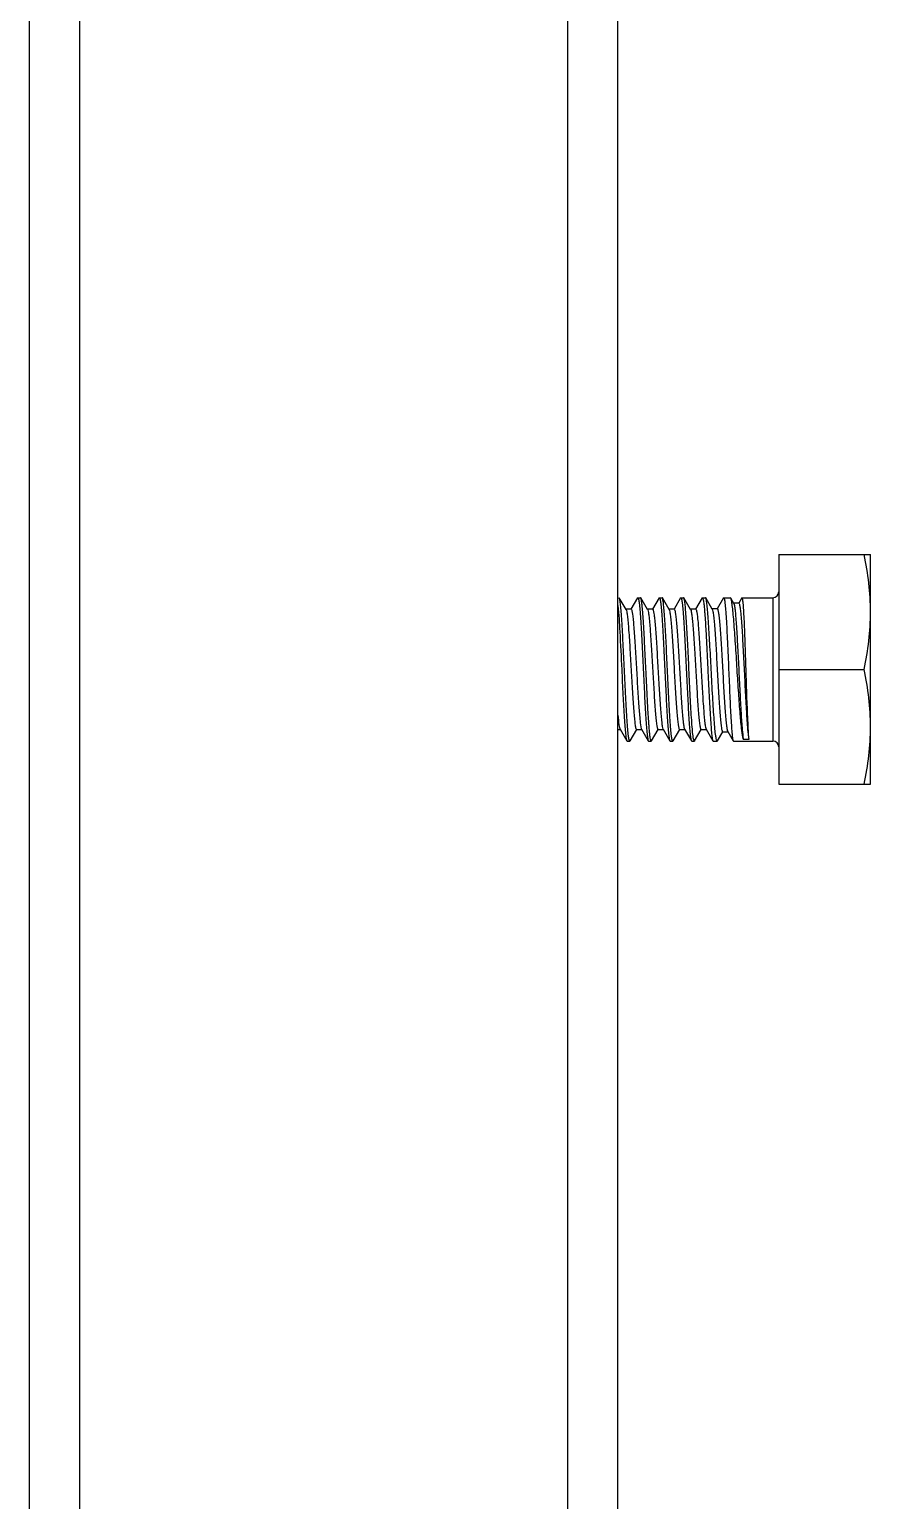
# Model space of a CAD drawing. Extents: x 1247970 to 1725648, y 860327 to 1277876.
# Drawn here: x 1318357 to 1318655, y 1201757 to 1202279 of the extents above; entities that cross this region are included whole.
import ezdxf

# ---------------------------------------------------------------- set-up
doc = ezdxf.new("R2010")
doc.units = 0
doc.header["$LTSCALE"] = 1000
doc.header["$MEASUREMENT"] = 0
doc.layers.get('0').update_dxf_attribs({"color": 254})
doc.layers.add('TK', color=4, linetype='Continuous')

# ---------------------------------------------------------------- blocks, each defined once
blk = doc.blocks.new('A$C7BF01818')
at = {"linetype": 'Continuous'}
for p, q in [((-2307.06, 7660.38), (-2307.06, 9454.65)), ((-2289.24, 7660.38), (-2289.24, 9454.65)), ((-2116.17, 7660.38), (-2116.17, 9454.65)), ((-2098.36, 7660.38), (-2098.36, 9454.65)), ((-2041.34, 8603.38), (-2041.34, 8521.94)), ((-2041.34, 8603.38), (-2008.77, 8603.38)), ((-2008.77, 8521.94), (-2008.77, 8603.38)), ((-2097.87, 8588.03), (-2097.97, 8588.11)), ((-2095.47, 8583.89), (-2097.87, 8588.03)), ((-2091.39, 8588.03), (-2093.74, 8583.99)), ((-2091.39, 8588.03), (-2091.29, 8588.11)), ((-2091.29, 8588.11), (-2090.34, 8588.11)), ((-2090.24, 8588.03), (-2090.34, 8588.11)), ((-2087.84, 8583.89), (-2090.24, 8588.03)), ((-2083.76, 8588.03), (-2086.11, 8583.99)), ((-2083.76, 8588.03), (-2083.66, 8588.11)), ((-2083.66, 8588.11), (-2082.7, 8588.11)), ((-2082.6, 8588.03), (-2082.7, 8588.11)), ((-2080.2, 8583.89), (-2082.6, 8588.03)), ((-2076.12, 8588.03), (-2078.47, 8583.99)), ((-2076.12, 8588.03), (-2076.02, 8588.11)), ((-2076.02, 8588.11), (-2075.07, 8588.11)), ((-2074.97, 8588.03), (-2075.07, 8588.11)), ((-2072.57, 8583.89), (-2074.97, 8588.03)), ((-2068.49, 8588.03), (-2070.84, 8583.99)), ((-2068.49, 8588.03), (-2068.39, 8588.11)), ((-2068.39, 8588.11), (-2067.35, 8588.11)), ((-2067.23, 8588.02), (-2067.35, 8588.11)), ((-2064.92, 8584.03), (-2067.23, 8588.02)), ((-2060.92, 8588.04), (-2063.19, 8584.13)), ((-2060.92, 8588.04), (-2060.83, 8588.11)), ((-2060.83, 8588.11), (-2058.53, 8588.11)), ((-2058.37, 8587.98), (-2058.53, 8588.11)), ((-2057.28, 8586.1), (-2058.37, 8587.98)), ((-2054.44, 8588.07), (-2055.53, 8586.19)), ((-2054.44, 8588.07), (-2054.39, 8588.11)), ((-2054.39, 8588.11), (-2043.38, 8588.11)), ((-2043.38, 8588.11), (-2043.38, 8537.21)), ((-2093.68, 8583.99), (-2095.53, 8583.99)), ((-2086.05, 8583.99), (-2087.9, 8583.99)), ((-2087.84, 8583.89), (-2087.78, 8583.77)), ((-2078.41, 8583.99), (-2080.26, 8583.99)), ((-2070.78, 8583.99), (-2072.63, 8583.99)), ((-2063.13, 8584.13), (-2064.98, 8584.13)), ((-2055.48, 8586.19), (-2057.33, 8586.19)), ((-2041.34, 8562.66), (-2011.06, 8562.66)), ((-2098.36, 8541.33), (-2097.56, 8541.33)), ((-2097.62, 8541.44), (-2095.21, 8537.3)), ((-2094.05, 8537.3), (-2091.71, 8541.33)), ((-2091.77, 8541.33), (-2089.93, 8541.33)), ((-2090.07, 8541.63), (-2089.98, 8541.44)), ((-2089.98, 8541.44), (-2087.58, 8537.3)), ((-2086.42, 8537.3), (-2084.08, 8541.33)), ((-2084.14, 8541.33), (-2082.29, 8541.33)), ((-2082.38, 8541.5), (-2082.35, 8541.44)), ((-2082.35, 8541.44), (-2079.94, 8537.3)), ((-2078.78, 8537.3), (-2076.44, 8541.33)), ((-2076.5, 8541.33), (-2074.65, 8541.33)), ((-2074.71, 8541.44), (-2072.3, 8537.3)), ((-2071.15, 8537.3), (-2068.81, 8541.33)), ((-2068.87, 8541.33), (-2067.02, 8541.33)), ((-2067.08, 8541.44), (-2064.67, 8537.3)), ((-2062.99, 8537.33), (-2061.16, 8540.48)), ((-2061.21, 8540.48), (-2059.36, 8540.48)), ((-2059.42, 8540.58), (-2057.5, 8537.27)), ((-2095.21, 8537.3), (-2095.11, 8537.21)), ((-2095.11, 8537.21), (-2094.16, 8537.21)), ((-2094.05, 8537.3), (-2094.16, 8537.21)), ((-2087.58, 8537.3), (-2087.48, 8537.21)), ((-2087.48, 8537.21), (-2086.52, 8537.21)), ((-2086.42, 8537.3), (-2086.52, 8537.21)), ((-2079.94, 8537.3), (-2079.84, 8537.21)), ((-2079.84, 8537.21), (-2078.88, 8537.21)), ((-2078.78, 8537.3), (-2078.88, 8537.21)), ((-2072.3, 8537.3), (-2072.2, 8537.21)), ((-2072.2, 8537.21), (-2071.25, 8537.21)), ((-2064.67, 8537.3), (-2064.57, 8537.21)), ((-2064.57, 8537.21), (-2063.12, 8537.21)), ((-2062.99, 8537.33), (-2063.12, 8537.21)), ((-2057.5, 8537.27), (-2057.43, 8537.21)), ((-2057.43, 8537.21), (-2043.38, 8537.21)), ((-2051.95, 8537.79), (-2053.86, 8537.79)), ((-2041.34, 8521.94), (-2008.77, 8521.94))]:
    blk.add_line(p, q, dxfattribs=at)
for centre, start, end in [((-2043.38, 8590.15), 270, 0), ((-2043.38, 8535.17), 0, 90)]:
    blk.add_arc(centre, 2.04, start, end, dxfattribs=at)
for points in [[(-2008.77, 8583.02), (-2008.77, 8589.85), (-2009.65, 8596.7), (-2011.06, 8603.38)], [(-2011.06, 8562.66), (-2009.65, 8569.35), (-2008.77, 8576.19), (-2008.77, 8583.02)], [(-2008.77, 8542.3), (-2008.77, 8549.13), (-2009.65, 8555.98), (-2011.06, 8562.66)], [(-2011.06, 8521.94), (-2009.65, 8528.62), (-2008.77, 8535.47), (-2008.77, 8542.3)]]:
    blk.add_open_spline(points, degree=3, dxfattribs=at)
for points, knots in [([(-2096.06, 8562.66), (-2096.21, 8565.75), (-2096.49, 8571.49), (-2096.85, 8578.3), (-2097.17, 8582.83), (-2097.37, 8585.28), (-2097.61, 8586.91), (-2097.73, 8587.78), (-2097.87, 8588.03)], [0, 0, 0, 0, 0.363964, 0.678244, 0.802942, 0.900063, 0.966369, 1, 1, 1, 1]), ([(-2091.29, 8588.11), (-2091.24, 8588.11), (-2091.12, 8587.91), (-2090.97, 8587.31), (-2090.76, 8585.86), (-2090.55, 8583.57), (-2090.32, 8580.43), (-2090.09, 8576.62), (-2089.76, 8570.62), (-2089.54, 8565.91), (-2089.38, 8562.66)], [0, 0, 0, 0, 0.006687, 0.021749, 0.07912, 0.17152, 0.295588, 0.446619, 0.618857, 1, 1, 1, 1]), ([(-2088.43, 8562.66), (-2088.58, 8565.75), (-2088.85, 8571.49), (-2089.21, 8578.3), (-2089.54, 8582.83), (-2089.73, 8585.28), (-2089.97, 8586.91), (-2090.09, 8587.78), (-2090.24, 8588.03)], [0, 0, 0, 0, 0.363967, 0.678248, 0.802942, 0.900063, 0.966368, 1, 1, 1, 1]), ([(-2083.66, 8588.11), (-2083.6, 8588.11), (-2083.49, 8587.91), (-2083.33, 8587.31), (-2083.13, 8585.86), (-2082.91, 8583.57), (-2082.68, 8580.43), (-2082.45, 8576.62), (-2082.13, 8570.62), (-2081.9, 8565.91), (-2081.75, 8562.66)], [0, 0, 0, 0, 0.006686, 0.021748, 0.079119, 0.171519, 0.295584, 0.446612, 0.618853, 1, 1, 1, 1]), ([(-2080.79, 8562.66), (-2080.94, 8565.75), (-2081.22, 8571.49), (-2081.58, 8578.3), (-2081.9, 8582.83), (-2082.1, 8585.28), (-2082.33, 8586.91), (-2082.46, 8587.78), (-2082.6, 8588.03)], [0, 0, 0, 0, 0.363968, 0.67825, 0.802943, 0.900061, 0.966368, 1, 1, 1, 1]), ([(-2076.02, 8588.11), (-2075.97, 8588.11), (-2075.85, 8587.91), (-2075.7, 8587.31), (-2075.49, 8585.86), (-2075.28, 8583.57), (-2075.04, 8580.43), (-2074.81, 8576.62), (-2074.49, 8570.62), (-2074.27, 8565.91), (-2074.11, 8562.66)], [0, 0, 0, 0, 0.006687, 0.021749, 0.07912, 0.171519, 0.295582, 0.44661, 0.618851, 1, 1, 1, 1]), ([(-2073.16, 8562.66), (-2073.3, 8565.75), (-2073.58, 8571.49), (-2073.94, 8578.3), (-2074.27, 8582.83), (-2074.46, 8585.28), (-2074.7, 8586.91), (-2074.82, 8587.78), (-2074.97, 8588.03)], [0, 0, 0, 0, 0.363961, 0.678245, 0.802941, 0.900059, 0.966367, 1, 1, 1, 1]), ([(-2068.39, 8588.11), (-2068.08, 8587.69), (-2067.96, 8586.56), (-2067.78, 8585.01), (-2067.62, 8583.41), (-2067.48, 8581.28), (-2067.3, 8578.63), (-2067.06, 8574.37), (-2066.78, 8569.05), (-2066.58, 8564.79), (-2066.48, 8562.66)], [0, 0, 0, 0, 0.061915, 0.124528, 0.18695, 0.249563, 0.374622, 0.4997, 0.749849, 1, 1, 1, 1]), ([(-2065.28, 8562.66), (-2065.44, 8565.74), (-2065.74, 8571.47), (-2066.14, 8578.26), (-2066.49, 8582.78), (-2066.7, 8585.24), (-2066.95, 8586.89), (-2067.09, 8587.76), (-2067.23, 8588.02)], [0, 0, 0, 0, 0.362798, 0.676444, 0.801159, 0.898571, 0.965463, 1, 1, 1, 1]), ([(-2060.83, 8588.11), (-2060.78, 8588.11), (-2060.68, 8587.9), (-2060.53, 8587.31), (-2060.34, 8585.86), (-2060.14, 8583.57), (-2059.93, 8580.43), (-2059.72, 8576.62), (-2059.43, 8570.62), (-2059.22, 8565.91), (-2059.09, 8562.66)], [0, 0, 0, 0, 0.00649, 0.02147, 0.078776, 0.171168, 0.295265, 0.446351, 0.618667, 1, 1, 1, 1]), ([(-2056.08, 8562.66), (-2056.27, 8565.7), (-2056.62, 8571.39), (-2057.09, 8578.12), (-2057.49, 8582.64), (-2057.75, 8585.11), (-2058.03, 8586.8), (-2058.21, 8587.7), (-2058.37, 8587.98)], [0, 0, 0, 0, 0.359329, 0.67107, 0.795829, 0.894102, 0.962747, 1, 1, 1, 1]), ([(-2054.39, 8588.11), (-2054.34, 8588.11), (-2054.26, 8587.89), (-2054.19, 8587.57), (-2054.11, 8586.93), (-2053.98, 8585.68), (-2053.84, 8583.55), (-2053.67, 8580.43), (-2053.51, 8576.62), (-2053.28, 8570.62), (-2053.13, 8565.91), (-2053.02, 8562.66)], [0, 0, 0, 0, 0.005923, 0.020687, 0.044709, 0.077849, 0.170241, 0.294429, 0.445672, 0.618188, 1, 1, 1, 1]), ([(-2098.36, 8585.33), (-2098.03, 8582.21), (-2097.61, 8574.65), (-2097.23, 8567.09), (-2097.02, 8562.66)], [0, 0, 0, 0, 0.414129, 1, 1, 1, 1]), ([(-2095.47, 8583.89), (-2095.34, 8583.65), (-2095.2, 8582.86), (-2094.96, 8581.38), (-2094.76, 8579.19), (-2094.43, 8575.2), (-2094.06, 8569.27), (-2093.63, 8561.66), (-2093.26, 8555.22), (-2092.95, 8550.43), (-2092.72, 8547.39), (-2092.5, 8544.96), (-2092.29, 8543.02), (-2092.08, 8542.06), (-2091.92, 8541.33), (-2091.77, 8541.33)], [0, 0, 0, 0, 0.018981, 0.054819, 0.106484, 0.172189, 0.335941, 0.522819, 0.7062, 0.788292, 0.859969, 0.918672, 0.962335, 0.989515, 1, 1, 1, 1]), ([(-2093.68, 8583.99), (-2093.54, 8583.99), (-2093.38, 8583.29), (-2093.18, 8582.38), (-2092.98, 8580.52), (-2092.76, 8578.19), (-2092.54, 8575.27), (-2092.23, 8570.63), (-2091.87, 8564.35), (-2091.44, 8556.87), (-2091.06, 8550.15), (-2090.58, 8545.19), (-2090.37, 8542.5), (-2090.07, 8541.63)], [0, 0, 0, 0, 0.010135, 0.036285, 0.078317, 0.134912, 0.204169, 0.283727, 0.462571, 0.647088, 0.812132, 0.93526, 1, 1, 1, 1]), ([(-2087.78, 8583.77), (-2087.66, 8583.48), (-2087.51, 8582.61), (-2087.16, 8580.04), (-2086.82, 8575.43), (-2086.39, 8568.74), (-2085.97, 8561.21), (-2085.6, 8554.87), (-2085.29, 8550.18), (-2085.07, 8547.22), (-2084.85, 8544.85), (-2084.65, 8542.97), (-2084.44, 8542.04), (-2084.28, 8541.33), (-2084.14, 8541.33)], [0, 0, 0, 0, 0.022558, 0.061404, 0.182588, 0.347201, 0.532517, 0.71289, 0.793299, 0.86337, 0.920673, 0.963252, 0.989748, 1, 1, 1, 1]), ([(-2086.05, 8583.99), (-2085.9, 8583.99), (-2085.75, 8583.27), (-2085.54, 8582.33), (-2085.33, 8580.43), (-2085.11, 8578.03), (-2084.89, 8575.04), (-2084.58, 8570.3), (-2084.21, 8563.91), (-2083.78, 8556.35), (-2083.41, 8550.42), (-2083.09, 8546.4), (-2082.88, 8544.17), (-2082.66, 8542.6), (-2082.51, 8541.77), (-2082.38, 8541.5)], [0, 0, 0, 0, 0.010352, 0.037143, 0.08019, 0.138097, 0.208861, 0.289997, 0.471671, 0.657666, 0.821912, 0.888488, 0.941454, 0.978998, 1, 1, 1, 1]), ([(-2080.2, 8583.89), (-2080.07, 8583.65), (-2079.92, 8582.86), (-2079.69, 8581.38), (-2079.48, 8579.19), (-2079.16, 8575.2), (-2078.79, 8569.27), (-2078.36, 8561.66), (-2077.99, 8555.22), (-2077.67, 8550.43), (-2077.45, 8547.39), (-2077.23, 8544.96), (-2077.02, 8543.02), (-2076.81, 8542.07), (-2076.65, 8541.33), (-2076.5, 8541.33)], [0, 0, 0, 0, 0.018981, 0.054819, 0.106484, 0.172189, 0.335941, 0.522819, 0.7062, 0.788292, 0.859969, 0.918672, 0.962335, 0.989515, 1, 1, 1, 1]), ([(-2078.41, 8583.99), (-2078.26, 8583.99), (-2078.11, 8583.26), (-2077.9, 8582.31), (-2077.69, 8580.37), (-2077.46, 8577.94), (-2077.24, 8574.9), (-2076.93, 8570.1), (-2076.56, 8563.66), (-2076.13, 8556.05), (-2075.76, 8550.12), (-2075.43, 8546.13), (-2075.22, 8543.95), (-2074.99, 8542.46), (-2074.85, 8541.67), (-2074.71, 8541.44)], [0, 0, 0, 0, 0.010487, 0.037673, 0.081345, 0.140061, 0.211752, 0.293859, 0.477266, 0.664158, 0.827902, 0.893593, 0.945238, 0.981049, 1, 1, 1, 1]), ([(-2072.57, 8583.89), (-2072.43, 8583.65), (-2072.29, 8582.86), (-2072.06, 8581.38), (-2071.85, 8579.19), (-2071.52, 8575.2), (-2071.15, 8569.27), (-2070.72, 8561.66), (-2070.35, 8555.22), (-2070.04, 8550.43), (-2069.82, 8547.39), (-2069.59, 8544.96), (-2069.38, 8543.02), (-2069.17, 8542.07), (-2069.02, 8541.33), (-2068.87, 8541.33)], [0, 0, 0, 0, 0.018981, 0.054819, 0.106484, 0.172189, 0.33594, 0.522818, 0.7062, 0.788291, 0.859968, 0.918672, 0.962335, 0.989515, 1, 1, 1, 1]), ([(-2070.78, 8583.99), (-2070.63, 8583.99), (-2070.47, 8583.26), (-2070.26, 8582.31), (-2070.05, 8580.37), (-2069.83, 8577.94), (-2069.61, 8574.9), (-2069.29, 8570.1), (-2068.92, 8563.66), (-2068.49, 8556.05), (-2068.12, 8550.12), (-2067.8, 8546.13), (-2067.59, 8543.95), (-2067.36, 8542.46), (-2067.21, 8541.67), (-2067.08, 8541.44)], [0, 0, 0, 0, 0.010487, 0.037673, 0.081346, 0.140061, 0.211752, 0.293859, 0.477266, 0.664158, 0.827902, 0.893593, 0.945238, 0.981049, 1, 1, 1, 1]), ([(-2064.92, 8584.03), (-2064.78, 8583.79), (-2064.64, 8582.98), (-2064.41, 8581.44), (-2064.2, 8579.19), (-2063.87, 8575.07), (-2063.49, 8568.97), (-2063.06, 8561.17), (-2062.69, 8554.58), (-2062.38, 8549.69), (-2062.15, 8546.61), (-2061.93, 8544.15), (-2061.73, 8542.18), (-2061.51, 8541.22), (-2061.36, 8540.48), (-2061.21, 8540.48)], [0, 0, 0, 0, 0.019041, 0.055177, 0.107312, 0.17358, 0.338397, 0.525795, 0.708878, 0.790545, 0.861682, 0.919808, 0.962944, 0.989731, 1, 1, 1, 1]), ([(-2063.13, 8584.13), (-2062.98, 8584.13), (-2062.83, 8583.37), (-2062.61, 8582.39), (-2062.4, 8580.38), (-2062.17, 8577.86), (-2061.95, 8574.72), (-2061.63, 8569.79), (-2061.26, 8563.17), (-2060.83, 8555.4), (-2060.46, 8549.36), (-2060.13, 8545.31), (-2059.92, 8543.1), (-2059.69, 8541.61), (-2059.56, 8540.82), (-2059.42, 8540.58)], [0, 0, 0, 0, 0.010589, 0.038146, 0.082381, 0.141769, 0.214153, 0.296885, 0.481049, 0.667765, 0.83046, 0.895438, 0.946357, 0.981525, 1, 1, 1, 1]), ([(-2057.28, 8586.1), (-2057.14, 8585.87), (-2057.01, 8585.08), (-2056.79, 8583.59), (-2056.6, 8581.39), (-2056.28, 8577.32), (-2055.94, 8571.21), (-2055.53, 8563.21), (-2055.13, 8555.05), (-2054.75, 8547.7), (-2054.34, 8542.05), (-2054.08, 8538.93), (-2053.86, 8537.79)], [0, 0, 0, 0, 0.016498, 0.048152, 0.09409, 0.152829, 0.300747, 0.473184, 0.648849, 0.806645, 0.928206, 1, 1, 1, 1]), ([(-2055.48, 8586.19), (-2055.32, 8586.19), (-2055.19, 8585.39), (-2054.96, 8584.38), (-2054.77, 8582.29), (-2054.55, 8579.68), (-2054.33, 8576.41), (-2054.03, 8571.23), (-2053.67, 8564.2), (-2053.26, 8555.79), (-2052.86, 8548.15), (-2052.45, 8542.24), (-2052.18, 8538.98), (-2051.95, 8537.79)], [0, 0, 0, 0, 0.009751, 0.035457, 0.076782, 0.132343, 0.200221, 0.27809, 0.453053, 0.634227, 0.798452, 0.925388, 1, 1, 1, 1]), ([(-2097.02, 8562.66), (-2096.87, 8559.58), (-2096.6, 8553.83), (-2096.24, 8547.02), (-2095.91, 8542.49), (-2095.71, 8540.04), (-2095.48, 8538.41), (-2095.35, 8537.54), (-2095.21, 8537.3)], [0, 0, 0, 0, 0.364025, 0.678338, 0.803036, 0.900142, 0.966415, 1, 1, 1, 1]), ([(-2094.16, 8537.21), (-2094.21, 8537.21), (-2094.32, 8537.42), (-2094.48, 8538.02), (-2094.69, 8539.46), (-2094.9, 8541.76), (-2095.13, 8544.9), (-2095.36, 8548.7), (-2095.68, 8554.7), (-2095.91, 8559.42), (-2096.06, 8562.66)], [0, 0, 0, 0, 0.006687, 0.02175, 0.079123, 0.171524, 0.295593, 0.446627, 0.618865, 1, 1, 1, 1]), ([(-2089.38, 8562.66), (-2089.24, 8559.58), (-2088.96, 8553.83), (-2088.6, 8547.02), (-2088.28, 8542.49), (-2088.08, 8540.04), (-2087.84, 8538.41), (-2087.72, 8537.54), (-2087.58, 8537.3)], [0, 0, 0, 0, 0.36402, 0.678336, 0.803034, 0.900139, 0.966413, 1, 1, 1, 1]), ([(-2086.52, 8537.21), (-2086.83, 8537.64), (-2086.94, 8538.76), (-2087.13, 8540.32), (-2087.28, 8541.92), (-2087.43, 8544.04), (-2087.61, 8546.7), (-2087.85, 8550.95), (-2088.12, 8556.28), (-2088.33, 8560.53), (-2088.43, 8562.66)], [0, 0, 0, 0, 0.061915, 0.124527, 0.186949, 0.249563, 0.374622, 0.4997, 0.749849, 1, 1, 1, 1]), ([(-2081.75, 8562.66), (-2081.6, 8559.58), (-2081.33, 8553.83), (-2080.96, 8547.02), (-2080.64, 8542.49), (-2080.44, 8540.04), (-2080.21, 8538.41), (-2080.08, 8537.54), (-2079.94, 8537.3)], [0, 0, 0, 0, 0.364022, 0.678341, 0.803036, 0.900138, 0.966413, 1, 1, 1, 1]), ([(-2078.88, 8537.21), (-2078.94, 8537.21), (-2079.05, 8537.42), (-2079.21, 8538.02), (-2079.42, 8539.46), (-2079.63, 8541.76), (-2079.86, 8544.9), (-2080.09, 8548.7), (-2080.41, 8554.7), (-2080.64, 8559.42), (-2080.79, 8562.66)], [0, 0, 0, 0, 0.006687, 0.021749, 0.079121, 0.17152, 0.295583, 0.446613, 0.618854, 1, 1, 1, 1]), ([(-2074.11, 8562.66), (-2073.97, 8559.58), (-2073.69, 8553.83), (-2073.33, 8547.02), (-2073.01, 8542.49), (-2072.81, 8540.04), (-2072.57, 8538.41), (-2072.45, 8537.54), (-2072.3, 8537.3)], [0, 0, 0, 0, 0.364029, 0.678346, 0.803038, 0.900139, 0.966414, 1, 1, 1, 1]), ([(-2071.25, 8537.21), (-2071.31, 8537.21), (-2071.42, 8537.42), (-2071.57, 8538.02), (-2071.78, 8539.46), (-2072, 8541.76), (-2072.23, 8544.9), (-2072.46, 8548.7), (-2072.78, 8554.7), (-2073, 8559.42), (-2073.16, 8562.66)], [0, 0, 0, 0, 0.006682, 0.021743, 0.079108, 0.171504, 0.295567, 0.446597, 0.618841, 1, 1, 1, 1]), ([(-2066.48, 8562.66), (-2066.33, 8559.58), (-2066.05, 8553.83), (-2065.69, 8547.02), (-2065.37, 8542.49), (-2065.17, 8540.04), (-2064.94, 8538.41), (-2064.81, 8537.54), (-2064.67, 8537.3)], [0, 0, 0, 0, 0.364032, 0.678347, 0.803038, 0.900142, 0.966415, 1, 1, 1, 1]), ([(-2063.12, 8537.21), (-2063.31, 8537.21), (-2063.47, 8538.15), (-2063.74, 8539.34), (-2063.97, 8541.81), (-2064.24, 8544.88), (-2064.5, 8548.71), (-2064.86, 8554.7), (-2065.11, 8559.42), (-2065.28, 8562.66)], [0, 0, 0, 0, 0.021896, 0.079445, 0.171896, 0.295945, 0.446919, 0.619074, 1, 1, 1, 1]), ([(-2059.09, 8562.66), (-2058.95, 8559.55), (-2058.71, 8553.77), (-2058.39, 8546.92), (-2058.1, 8542.38), (-2057.94, 8539.95), (-2057.72, 8538.35), (-2057.63, 8537.5), (-2057.5, 8537.27)], [0, 0, 0, 0, 0.366745, 0.682558, 0.80722, 0.903649, 0.968551, 1, 1, 1, 1]), ([(-2053.86, 8537.79), (-2054.18, 8538.83), (-2054.52, 8541.83), (-2055.06, 8547.29), (-2055.56, 8554.52), (-2055.9, 8559.84), (-2056.08, 8562.66)], [0, 0, 0, 0, 0.130767, 0.359345, 0.660425, 1, 1, 1, 1]), ([(-2053.02, 8562.66), (-2052.85, 8557.34), (-2052.65, 8550.12), (-2052.25, 8541.83), (-2052.1, 8538.86), (-2051.95, 8537.79)], [0, 0, 0, 0, 0.641746, 0.870304, 1, 1, 1, 1]), ([(-2098.36, 8546.39), (-2098.26, 8545.26), (-2098.13, 8543.78), (-2097.84, 8542.15), (-2097.72, 8541.6), (-2097.62, 8541.44)], [0, 0, 0, 0, 0.675058, 0.883205, 1, 1, 1, 1]), ([(-2071.15, 8537.3), (-2071.16, 8537.27), (-2071.19, 8537.23), (-2071.23, 8537.21), (-2071.25, 8537.21)], [0, 0, 0, 0, 0.600432, 1, 1, 1, 1])]:
    blk.add_open_spline(points, degree=3, knots=knots, dxfattribs=at)

msp = doc.modelspace()

# ---------------------------------------------------------------- block references
at = {"layer": 'TK'}
msp.add_blockref('A$C7BF01818', (1320663.7, 1193489.49), dxfattribs=at)

doc.saveas('drawing.dxf')
